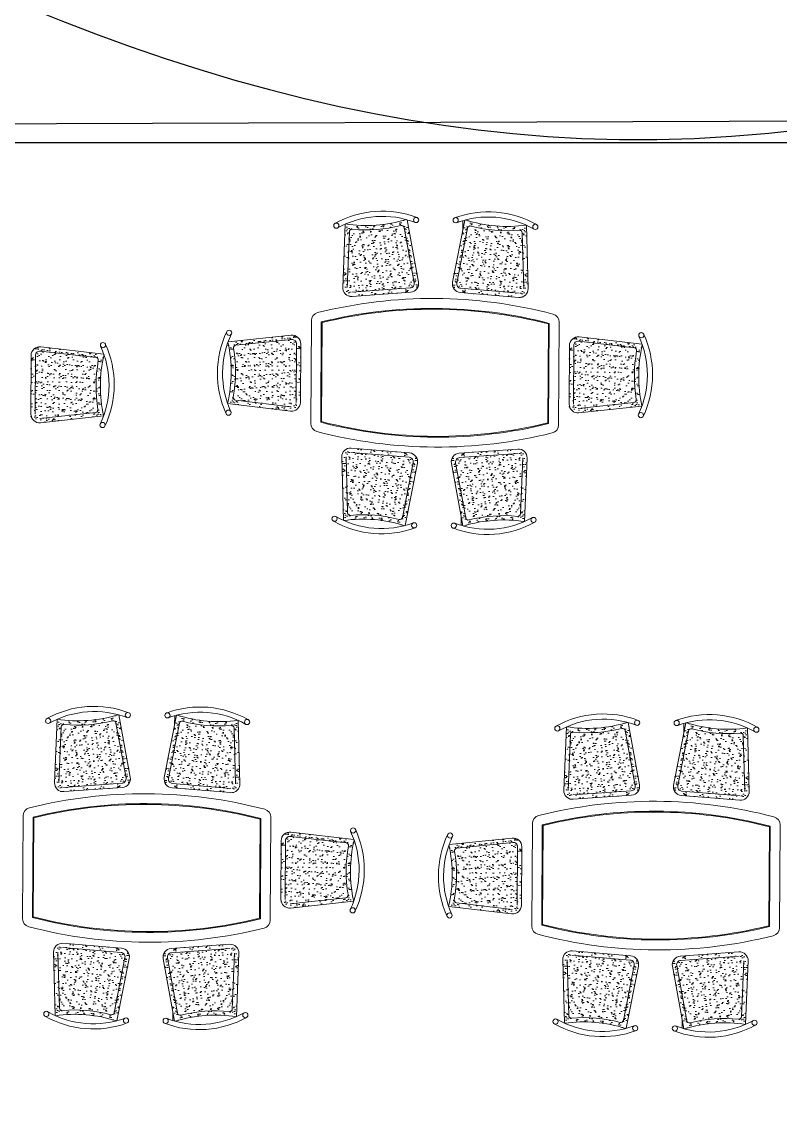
# Model space of a CAD drawing. Header units: millimetres. Extents: x 586 to 1010, y 369 to 668.
# Drawn here: x 809.97 to 816.75, y 455.25 to 464.93 of the extents above; entities that cross this region are included whole.
import ezdxf

# ---------------------------------------------------------------- set-up
doc = ezdxf.new("R2010")
doc.units = ezdxf.units.MM
doc.layers.add('finiture', color=7, linetype='Continuous', lineweight=20)

msp = doc.modelspace()

# ---------------------------------------------------------------- hatches: boundary and pattern name
at = {"layer": 'finiture'}
h = msp.add_hatch(dxfattribs=at)
h.set_pattern_fill('AR-SAND,_O', color=256, scale=0.001548, angle=89.65259)
h.set_pattern_definition([(311.558146, (401.71935, 1011.97478), (0.0754065833, 0.0078332724), [0, -0.0597736264, 0, -0.066852082, 0, -0.0639027256]), (281.558146, (401.71935, 1011.97478), (0.115627173, -0.061567602), [0, -0.0322462985, 0, -0.0538749133, 0, -0.020645496]), (241.558146, (401.715925, 1012.02303), (0.0088885044, -0.122140123), [0, -0.019662377, 0, -0.0707845576, 0, -0.0924131724]), (231.558146, (401.71592, 1012.02303), (0.042793749, -0.115476301), [0, -0.0098311886, 0, -0.04640321, 0, -0.053088418])])
edge = h.paths.add_edge_path()
edge.add_arc((813.4409, 462.592), 0.0774, 274.05709, 370.39729)
edge.add_line((813.517, 462.606), (813.4148, 463.1631))
edge.add_ellipse((813.194, 462.3708), major_axis=(0.5851, 0.5781), ratio=1, start_angle=29.77928, end_angle=30.17143)
edge.add_arc((813.0507, 464.3291), 1.2185, 261.2539, 287.11611, ccw=False)
edge.add_ellipse((813.194, 462.3708), major_axis=(0.5851, 0.5781), ratio=1, start_angle=68.8934, end_angle=69.02973)
edge.add_line((812.8637, 463.124), (812.8411, 462.558))
edge.add_arc((812.9184, 462.5549), 0.0774, 177.7169, 274.05709)
edge.add_line((812.9239, 462.4777), (813.4463, 462.5148))
h = msp.add_hatch(dxfattribs=at)
h.set_pattern_fill('AR-SAND,_O', color=256, scale=0.001548, angle=94.05815)
h.set_pattern_definition([(227.747029, (1232.249896, 1006.938805), (-0.075306047, 0.008747128), [0, -0.0597736264, 0, -0.066852082, 0, -0.0639027256]), (257.747029, (1232.2499, 1006.9388), (-0.116365282, -0.060160901), [0, -0.0322462985, 0, -0.0538749133, 0, -0.020645496]), (297.747029, (1232.253904, 1006.98701), (-0.0103690053, -0.122023354), [0, -0.019662377, 0, -0.0707845576, 0, -0.0924131724]), (307.747029, (1232.2539, 1006.98701), (-0.044190947, -0.114948864), [0, -0.0098311886, 0, -0.04640321, 0, -0.053088418])])
h.paths.add_polyline_path([(813.8901, 462.5121, -0.447008), (813.8205, 462.6041), (813.9295, 463.16, -0.001711), (813.9349, 463.1614, 0.113327), (814.4783, 463.115, -0.000595), (814.4801, 463.1142), (814.4958, 462.548, -0.447008), (814.412, 462.4687)])
h = msp.add_hatch(dxfattribs=at)
h.set_pattern_fill('AR-SAND,_O', color=256, scale=0.001548, angle=359.54659)
h.set_pattern_definition([(37.046588, (232.322157, 94.82335), (-0.0018775036, 0.075789102), [0, -0.0597736264, 0, -0.066852082, 0, -0.0639027256]), (7.046588, (232.32216, 94.82335), (0.070472091, 0.11042598), [0, -0.0322462985, 0, -0.0538749133, 0, -0.020645496]), (327.046588, (232.27379, 94.823736), (0.122460842, -0.000746604), [0, -0.019662377, 0, -0.0707845576, 0, -0.0924131724]), (317.046588, (232.27379, 94.82374), (0.118484662, 0.033577763), [0, -0.0098311886, 0, -0.04640321, 0, -0.053088418])])
h.paths.add_polyline_path([(812.4662, 462.054, 0.447008), (812.3808, 462.1316), (811.8174, 462.0735, 0.001711), (811.8155, 462.0682, -0.113327), (811.8124, 461.5229, 0.000595), (811.813, 461.521), (812.3755, 461.454, 0.447008), (812.462, 461.5303)])
h = msp.add_hatch(dxfattribs=at)
h.set_pattern_fill('AR-SAND,_O', color=256, scale=0.001548, angle=359.54659)
h.set_pattern_definition([(142.258587, (1390.512626, 87.80059), (0.002796436, 0.075760761), [0, -0.0597736264, 0, -0.066852082, 0, -0.0639027256]), (172.258587, (1390.51263, 87.80059), (-0.069127809, 0.111272453), [0, -0.0322462985, 0, -0.0538749133, 0, -0.020645496]), (212.258587, (1390.560995, 87.800387), (-0.122460891, 0.000738495), [0, -0.019662377, 0, -0.0707845576, 0, -0.0924131724]), (222.258587, (1390.561, 87.80039), (-0.118068762, 0.03501212), [0, -0.0098311886, 0, -0.04640321, 0, -0.053088418])])
h.paths.add_polyline_path([(814.8646, 462.0394, -0.447008), (814.9508, 462.116), (815.5135, 462.0511, -0.001711), (815.5154, 462.0458, 0.113327), (815.5119, 461.5004, -0.000595), (815.5112, 461.4986), (814.948, 461.4384, -0.447008), (814.8624, 461.5157)])
h = msp.add_hatch(dxfattribs=at)
h.set_pattern_fill('AR-SAND,_O', color=256, scale=0.001548, angle=359.54659)
h.set_pattern_definition([(142.258587, (1385.70634, 87.712206), (0.002796436, 0.075760761), [0, -0.0597736264, 0, -0.066852082, 0, -0.0639027256]), (172.258587, (1385.70634, 87.71221), (-0.069127809, 0.111272453), [0, -0.0322462985, 0, -0.0538749133, 0, -0.020645496]), (212.258587, (1385.75471, 87.712), (-0.122460891, 0.000738495), [0, -0.019662377, 0, -0.0707845576, 0, -0.0924131724]), (222.258587, (1385.75471, 87.712), (-0.118068762, 0.03501212), [0, -0.0098311886, 0, -0.04640321, 0, -0.053088418])])
h.paths.add_polyline_path([(810.0583, 461.951, -0.447008), (810.1445, 462.0276), (810.7072, 461.9627, -0.001711), (810.7091, 461.9574, 0.113327), (810.7056, 461.4121, -0.000595), (810.7049, 461.4102), (810.1417, 461.35, -0.447008), (810.0561, 461.4273)])
h = msp.add_hatch(dxfattribs=at)
h.set_pattern_fill('AR-SAND,_O', color=256, scale=0.001548, angle=89.65259)
h.set_pattern_definition([(47.747029, (395.077794, -83.34684), (0.075306047, -0.008747128), [0, -0.0597736264, 0, -0.066852082, 0, -0.0639027256]), (77.747029, (395.07779, -83.34684), (0.116365282, 0.060160901), [0, -0.0322462985, 0, -0.0538749133, 0, -0.020645496]), (117.747029, (395.073786, -83.395045), (0.0103690053, 0.122023354), [0, -0.019662377, 0, -0.0707845576, 0, -0.0924131724]), (127.747029, (395.07379, -83.39505), (0.044190947, 0.114948864), [0, -0.0098311886, 0, -0.04640321, 0, -0.053088418])])
edge = h.paths.add_edge_path()
edge.add_arc((813.4312, 461.0027), 0.0774, -11.09211, 85.24808, ccw=False)
edge.add_line((813.5072, 460.9878), (813.3982, 460.432))
edge.add_ellipse((813.1871, 461.2269), major_axis=(0.5781, -0.5851), ratio=1, start_angle=329.82857, end_angle=330.22072, ccw=False)
edge.add_arc((813.0201, 459.2705), 1.2185, 72.18907, 98.05127)
edge.add_ellipse((813.1871, 461.2269), major_axis=(0.5781, -0.5851), ratio=1, start_angle=290.97027, end_angle=291.1066, ccw=False)
edge.add_line((812.8476, 460.4778), (812.8319, 461.044))
edge.add_arc((812.9093, 461.0461), 0.0774, 85.24808, 181.58827, ccw=False)
edge.add_line((812.9157, 461.1233), (813.4376, 461.0799))
h = msp.add_hatch(dxfattribs=at)
h.set_pattern_fill('AR-SAND,_O', color=256, scale=0.001548, angle=94.05815)
h.set_pattern_definition([(131.558146, (1225.60834, -88.38282), (-0.0754065833, -0.0078332724), [0, -0.0597736264, 0, -0.066852082, 0, -0.0639027256]), (101.558146, (1225.60834, -88.38282), (-0.115627173, 0.061567602), [0, -0.0322462985, 0, -0.0538749133, 0, -0.020645496]), (61.558146, (1225.611765, -88.431066), (-0.0088885044, 0.122140123), [0, -0.019662377, 0, -0.0707845576, 0, -0.0924131724]), (51.558146, (1225.61177, -88.43107), (-0.042793749, 0.115476301), [0, -0.0098311886, 0, -0.04640321, 0, -0.053088418])])
h.paths.add_polyline_path([(813.8814, 461.0772, 0.447008), (813.8107, 460.986), (813.9129, 460.4289, 0.001711), (813.9183, 460.4274, -0.113327), (814.4622, 460.4672, 0.000595), (814.464, 460.468), (814.4866, 461.0339, 0.447008), (814.4038, 461.1142)])
h = msp.add_hatch(dxfattribs=at)
h.set_pattern_fill('AR-SAND,_O', color=256, scale=0.001548, angle=89.65259)
h.set_pattern_definition([(311.558146, (399.14613, 1007.552076), (0.0754065833, 0.0078332724), [0, -0.0597736264, 0, -0.066852082, 0, -0.0639027256]), (281.558146, (399.14613, 1007.55208), (0.115627173, -0.061567602), [0, -0.0322462985, 0, -0.0538749133, 0, -0.020645496]), (241.558146, (399.14271, 1007.600324), (0.0088885044, -0.122140123), [0, -0.019662377, 0, -0.0707845576, 0, -0.0924131724]), (231.558146, (399.14271, 1007.60032), (0.042793749, -0.115476301), [0, -0.0098311886, 0, -0.04640321, 0, -0.053088418])])
edge = h.paths.add_edge_path()
edge.add_arc((810.8676, 458.1693), 0.0774, 274.05709, 370.39729)
edge.add_line((810.9438, 458.1833), (810.8416, 458.7404))
edge.add_ellipse((810.6208, 457.9481), major_axis=(0.5851, 0.5781), ratio=1, start_angle=29.77928, end_angle=30.17143)
edge.add_arc((810.4775, 459.9064), 1.2185, 261.2539, 287.11611, ccw=False)
edge.add_ellipse((810.6208, 457.9481), major_axis=(0.5851, 0.5781), ratio=1, start_angle=68.8934, end_angle=69.02973)
edge.add_line((810.2904, 458.7013), (810.2679, 458.1353))
edge.add_arc((810.3452, 458.1322), 0.0774, 177.7169, 274.05709)
edge.add_line((810.3507, 458.055), (810.8731, 458.0921))
h = msp.add_hatch(dxfattribs=at)
h.set_pattern_fill('AR-SAND,_O', color=256, scale=0.001548, angle=94.05815)
h.set_pattern_definition([(227.747029, (1229.67668, 1002.5161), (-0.075306047, 0.008747128), [0, -0.0597736264, 0, -0.066852082, 0, -0.0639027256]), (257.747029, (1229.67668, 1002.5161), (-0.116365282, -0.060160901), [0, -0.0322462985, 0, -0.0538749133, 0, -0.020645496]), (297.747029, (1229.680686, 1002.564303), (-0.0103690053, -0.122023354), [0, -0.019662377, 0, -0.0707845576, 0, -0.0924131724]), (307.747029, (1229.68069, 1002.5643), (-0.044190947, -0.114948864), [0, -0.0098311886, 0, -0.04640321, 0, -0.053088418])])
h.paths.add_polyline_path([(811.3168, 458.0894, -0.447008), (811.2473, 458.1814), (811.3563, 458.7373, -0.001711), (811.3617, 458.7387, 0.113327), (811.9051, 458.6923, -0.000595), (811.9069, 458.6915), (811.9226, 458.1253, -0.447008), (811.8388, 458.046)])
h = msp.add_hatch(dxfattribs=at)
h.set_pattern_fill('AR-SAND,_O', color=256, scale=0.001548, angle=89.65259)
h.set_pattern_definition([(311.558146, (403.6927, 1007.48414), (0.0754065833, 0.0078332724), [0, -0.0597736264, 0, -0.066852082, 0, -0.0639027256]), (281.558146, (403.6927, 1007.48414), (0.115627173, -0.061567602), [0, -0.0322462985, 0, -0.0538749133, 0, -0.020645496]), (241.558146, (403.689276, 1007.53239), (0.0088885044, -0.122140123), [0, -0.019662377, 0, -0.0707845576, 0, -0.0924131724]), (231.558146, (403.68928, 1007.53239), (0.042793749, -0.115476301), [0, -0.0098311886, 0, -0.04640321, 0, -0.053088418])])
edge = h.paths.add_edge_path()
edge.add_arc((815.4142, 458.1014), 0.0774, 274.05709, 370.39729)
edge.add_line((815.4903, 458.1153), (815.3881, 458.6725))
edge.add_ellipse((815.1674, 457.8801), major_axis=(0.5851, 0.5781), ratio=1, start_angle=29.77928, end_angle=30.17143)
edge.add_arc((815.0241, 459.8385), 1.2185, 261.2539, 287.11611, ccw=False)
edge.add_ellipse((815.1674, 457.8801), major_axis=(0.5851, 0.5781), ratio=1, start_angle=68.8934, end_angle=69.02973)
edge.add_line((814.837, 458.6334), (814.8145, 458.0674))
edge.add_arc((814.8918, 458.0643), 0.0774, 177.7169, 274.05709)
edge.add_line((814.8973, 457.9871), (815.4197, 458.0241))
h = msp.add_hatch(dxfattribs=at)
h.set_pattern_fill('AR-SAND,_O', color=256, scale=0.001548, angle=94.05815)
h.set_pattern_definition([(227.747029, (1234.223247, 1002.44817), (-0.075306047, 0.008747128), [0, -0.0597736264, 0, -0.066852082, 0, -0.0639027256]), (257.747029, (1234.22325, 1002.44817), (-0.116365282, -0.060160901), [0, -0.0322462985, 0, -0.0538749133, 0, -0.020645496]), (297.747029, (1234.227255, 1002.49637), (-0.0103690053, -0.122023354), [0, -0.019662377, 0, -0.0707845576, 0, -0.0924131724]), (307.747029, (1234.22725, 1002.49637), (-0.044190947, -0.114948864), [0, -0.0098311886, 0, -0.04640321, 0, -0.053088418])])
h.paths.add_polyline_path([(815.8634, 458.0215, -0.447008), (815.7939, 458.1135), (815.9028, 458.6693, -0.001711), (815.9083, 458.6708, 0.113327), (816.4516, 458.6244, -0.000595), (816.4534, 458.6236), (816.4691, 458.0574, -0.447008), (816.3853, 457.9781)])
h = msp.add_hatch(dxfattribs=at)
h.set_pattern_fill('AR-SAND,_O', color=256, scale=0.001548, angle=359.54659)
h.set_pattern_definition([(142.258587, (1387.93941, 83.377886), (0.002796436, 0.075760761), [0, -0.0597736264, 0, -0.066852082, 0, -0.0639027256]), (172.258587, (1387.93941, 83.37789), (-0.069127809, 0.111272453), [0, -0.0322462985, 0, -0.0538749133, 0, -0.020645496]), (212.258587, (1387.98778, 83.37768), (-0.122460891, 0.000738495), [0, -0.019662377, 0, -0.0707845576, 0, -0.0924131724]), (222.258587, (1387.98778, 83.37768), (-0.118068762, 0.03501212), [0, -0.0098311886, 0, -0.04640321, 0, -0.053088418])])
h.paths.add_polyline_path([(812.2913, 457.6167, -0.447008), (812.3776, 457.6933), (812.9403, 457.6284, -0.001711), (812.9422, 457.6231, 0.113327), (812.9387, 457.0777, -0.000595), (812.938, 457.0759), (812.3748, 457.0157, -0.447008), (812.2891, 457.093)])
h = msp.add_hatch(dxfattribs=at)
h.set_pattern_fill('AR-SAND,_O', color=256, scale=0.001548, angle=359.54659)
h.set_pattern_definition([(37.046588, (234.29551, 90.332715), (-0.0018775036, 0.075789102), [0, -0.0597736264, 0, -0.066852082, 0, -0.0639027256]), (7.046588, (234.29551, 90.33272), (0.070472091, 0.11042598), [0, -0.0322462985, 0, -0.0538749133, 0, -0.020645496]), (327.046588, (234.24714, 90.3331), (0.122460842, -0.000746604), [0, -0.019662377, 0, -0.0707845576, 0, -0.0924131724]), (317.046588, (234.24714, 90.3331), (0.118484662, 0.033577763), [0, -0.0098311886, 0, -0.04640321, 0, -0.053088418])])
h.paths.add_polyline_path([(814.4395, 457.5633, 0.447008), (814.3542, 457.6409), (813.7907, 457.5829, 0.001711), (813.7888, 457.5776, -0.113327), (813.7857, 457.0322, 0.000595), (813.7864, 457.0304), (814.3488, 456.9634, 0.447008), (814.4354, 457.0396)])
h = msp.add_hatch(dxfattribs=at)
h.set_pattern_fill('AR-SAND,_O', color=256, scale=0.001548, angle=89.65259)
h.set_pattern_definition([(47.747029, (392.504577, -87.769546), (0.075306047, -0.008747128), [0, -0.0597736264, 0, -0.066852082, 0, -0.0639027256]), (77.747029, (392.50458, -87.76955), (0.116365282, 0.060160901), [0, -0.0322462985, 0, -0.0538749133, 0, -0.020645496]), (117.747029, (392.50057, -87.81775), (0.0103690053, 0.122023354), [0, -0.019662377, 0, -0.0707845576, 0, -0.0924131724]), (127.747029, (392.50057, -87.81775), (0.044190947, 0.114948864), [0, -0.0098311886, 0, -0.04640321, 0, -0.053088418])])
edge = h.paths.add_edge_path()
edge.add_arc((810.858, 456.58), 0.0774, -11.09211, 85.24808, ccw=False)
edge.add_line((810.934, 456.5651), (810.825, 456.0093))
edge.add_ellipse((810.6139, 456.8042), major_axis=(0.5781, -0.5851), ratio=1, start_angle=329.82857, end_angle=330.22072, ccw=False)
edge.add_arc((810.4468, 454.8478), 1.2185, 72.18907, 98.05127)
edge.add_ellipse((810.6139, 456.8042), major_axis=(0.5781, -0.5851), ratio=1, start_angle=290.97027, end_angle=291.1066, ccw=False)
edge.add_line((810.2744, 456.0551), (810.2587, 456.6213))
edge.add_arc((810.3361, 456.6234), 0.0774, 85.24808, 181.58827, ccw=False)
edge.add_line((810.3425, 456.7006), (810.8644, 456.6572))
h = msp.add_hatch(dxfattribs=at)
h.set_pattern_fill('AR-SAND,_O', color=256, scale=0.001548, angle=94.05815)
h.set_pattern_definition([(131.558146, (1223.035125, -92.80552), (-0.0754065833, -0.0078332724), [0, -0.0597736264, 0, -0.066852082, 0, -0.0639027256]), (101.558146, (1223.03512, -92.80552), (-0.115627173, 0.061567602), [0, -0.0322462985, 0, -0.0538749133, 0, -0.020645496]), (61.558146, (1223.03855, -92.85377), (-0.0088885044, 0.122140123), [0, -0.019662377, 0, -0.0707845576, 0, -0.0924131724]), (51.558146, (1223.03855, -92.85377), (-0.042793749, 0.115476301), [0, -0.0098311886, 0, -0.04640321, 0, -0.053088418])])
h.paths.add_polyline_path([(811.3081, 456.6545, 0.447008), (811.2375, 456.5633), (811.3397, 456.0062, 0.001711), (811.3451, 456.0047, -0.113327), (811.889, 456.0445, 0.000595), (811.8908, 456.0453), (811.9134, 456.6112, 0.447008), (811.8305, 456.6915)])
h = msp.add_hatch(dxfattribs=at)
h.set_pattern_fill('AR-SAND,_O', color=256, scale=0.001548, angle=89.65259)
h.set_pattern_definition([(47.747029, (397.051145, -87.83748), (0.075306047, -0.008747128), [0, -0.0597736264, 0, -0.066852082, 0, -0.0639027256]), (77.747029, (397.05115, -87.83748), (0.116365282, 0.060160901), [0, -0.0322462985, 0, -0.0538749133, 0, -0.020645496]), (117.747029, (397.04714, -87.88568), (0.0103690053, 0.122023354), [0, -0.019662377, 0, -0.0707845576, 0, -0.0924131724]), (127.747029, (397.04714, -87.88568), (0.044190947, 0.114948864), [0, -0.0098311886, 0, -0.04640321, 0, -0.053088418])])
edge = h.paths.add_edge_path()
edge.add_arc((815.4046, 456.5121), 0.0774, -11.09211, 85.24808, ccw=False)
edge.add_line((815.4805, 456.4972), (815.3716, 455.9414))
edge.add_ellipse((815.1604, 456.7363), major_axis=(0.5781, -0.5851), ratio=1, start_angle=329.82857, end_angle=330.22072, ccw=False)
edge.add_arc((814.9934, 454.7798), 1.2185, 72.18907, 98.05127)
edge.add_ellipse((815.1604, 456.7363), major_axis=(0.5781, -0.5851), ratio=1, start_angle=290.97027, end_angle=291.1066, ccw=False)
edge.add_line((814.821, 455.9871), (814.8053, 456.5533))
edge.add_arc((814.8827, 456.5555), 0.0774, 85.24808, 181.58827, ccw=False)
edge.add_line((814.8891, 456.6326), (815.411, 456.5892))
h = msp.add_hatch(dxfattribs=at)
h.set_pattern_fill('AR-SAND,_O', color=256, scale=0.001548, angle=94.05815)
h.set_pattern_definition([(131.558146, (1227.581693, -92.873455), (-0.0754065833, -0.0078332724), [0, -0.0597736264, 0, -0.066852082, 0, -0.0639027256]), (101.558146, (1227.58169, -92.87346), (-0.115627173, 0.061567602), [0, -0.0322462985, 0, -0.0538749133, 0, -0.020645496]), (61.558146, (1227.585116, -92.921703), (-0.0088885044, 0.122140123), [0, -0.019662377, 0, -0.0707845576, 0, -0.0924131724]), (51.558146, (1227.58512, -92.9217), (-0.042793749, 0.115476301), [0, -0.0098311886, 0, -0.04640321, 0, -0.053088418])])
h.paths.add_polyline_path([(815.8547, 456.5865, 0.447008), (815.784, 456.4954), (815.8863, 455.9382, 0.001711), (815.8917, 455.9367, -0.113327), (816.4356, 455.9765, 0.000595), (816.4374, 455.9773), (816.4599, 456.5433, 0.447008), (816.3771, 456.6236)])

# ---------------------------------------------------------------- linework, layer by layer
at = {"lineweight": 25}
for points in [[(797.41, 463.9764), (828.3022, 464.0836), (828.3022, 444.0836), (816.0861, 444.0836)], [(805.6822, 463.8536), (828.0722, 463.8536), (828.0722, 444.3136), (816.0861, 444.3136)]]:
    msp.add_lwpolyline(points, dxfattribs=at)
at = {"color": 254, "lineweight": 25}
for points in [[(671.7124, 620.7085), (706.7355, 621.773), (754.2598, 613.8303), (814.6609, 600.1481), (855.7567, 598.0104), (895.0671, 567.0647), (920.0096, 542.0176), (952.0084, 521.2476), (977.2234, 504.6526), (979.6352, 479.2339), (986.3437, 463.8549), (988.7975, 462.3853)], [(654.944, 595.4717), (670.2671, 587.3174), (714.302, 595.1648), (787.0891, 595.1648), (819.3936, 580.9441), (821.0297, 562.8505), (813.4907, 552.7881), (808.7339, 539.6711), (796.4072, 534.7059), (791.0222, 527.249), (791.0222, 507.547), (797.3007, 476.5274), (814.9752, 463.8897), (836.1481, 474.6816), (874.0221, 478.5878), (885.7286, 462.7333), (863.0042, 436.0794), (845.7887, 420.6845), (845.1044, 408.6747)]]:
    msp.add_spline(points, degree=3, dxfattribs=at)
at = {"layer": 'finiture'}
for p, q in [((812.8411, 462.558), (812.8637, 463.124)), ((813.517, 462.606), (813.4148, 463.1631)), ((813.8205, 462.6041), (813.9295, 463.16)), ((813.9135, 463.1556), (813.913, 463.076)), ((814.4958, 462.548), (814.4801, 463.1142)), ((812.8798, 462.5565), (812.8997, 463.056)), ((813.4789, 462.599), (813.3884, 463.0922)), ((813.8585, 462.5967), (813.955, 463.0888)), ((814.4571, 462.5469), (814.4432, 463.0467)), ((813.4436, 462.5534), (812.9212, 462.5163)), ((813.8933, 462.5507), (814.4152, 462.5073)), ((813.4463, 462.5148), (812.9239, 462.4777)), ((813.8901, 462.5121), (814.412, 462.4687)), ((812.5608, 462.262), (812.5552, 461.3434)), ((812.6492, 462.25), (812.6437, 461.3543)), ((812.6565, 462.2442), (812.6512, 461.36)), ((814.7669, 461.33), (814.7725, 462.2486)), ((814.6712, 461.3478), (814.6765, 462.232)), ((814.6785, 461.342), (814.6839, 462.2377)), ((812.3808, 462.1316), (811.8174, 462.0735)), ((812.3848, 462.0931), (811.886, 462.0417)), ((812.4275, 462.0543), (812.4233, 461.5306)), ((812.4662, 462.054), (812.462, 461.5303)), ((814.9464, 462.0775), (815.4445, 462.0201)), ((814.9508, 462.116), (815.5135, 462.0511)), ((810.0583, 461.951), (810.0561, 461.4273)), ((810.097, 461.9509), (810.0948, 461.4272)), ((810.1401, 461.9892), (810.6383, 461.9317)), ((810.1445, 462.0276), (810.7072, 461.9627)), ((814.8646, 462.0394), (814.8624, 461.5157)), ((814.9033, 462.0393), (814.9011, 461.5155)), ((812.3755, 461.454), (811.813, 461.521)), ((812.38, 461.4924), (811.8836, 461.5516)), ((814.9439, 461.4769), (815.441, 461.53)), ((814.948, 461.4384), (815.5112, 461.4986)), ((810.1376, 461.3885), (810.6347, 461.4416)), ((810.1417, 461.35), (810.7049, 461.4102)), ((813.4344, 461.0413), (812.9125, 461.0847)), ((813.4376, 461.0799), (812.9157, 461.1233)), ((813.8814, 461.0772), (814.4038, 461.1142)), ((812.8319, 461.044), (812.8476, 460.4778)), ((812.8706, 461.045), (812.8845, 460.5453)), ((813.4692, 460.9953), (813.3727, 460.5032)), ((813.5072, 460.9878), (813.3982, 460.432)), ((813.8107, 460.986), (813.9129, 460.4289)), ((813.8488, 460.993), (813.9393, 460.4998)), ((813.8841, 461.0386), (814.4065, 461.0756)), ((814.4479, 461.0355), (814.428, 460.536)), ((814.4866, 461.0339), (814.464, 460.468)), ((813.897, 460.4335), (813.8975, 460.513)), ((810.2679, 458.1353), (810.2904, 458.7013)), ((810.9057, 458.1763), (810.8152, 458.6695)), ((810.9438, 458.1833), (810.8416, 458.7404)), ((811.2473, 458.1814), (811.3563, 458.7373)), ((811.2853, 458.174), (811.3817, 458.6661)), ((811.3403, 458.7328), (811.3398, 458.6533)), ((811.9226, 458.1253), (811.9069, 458.6915)), ((815.4903, 458.1153), (815.3881, 458.6725)), ((815.7939, 458.1135), (815.9028, 458.6693)), ((815.8868, 458.6649), (815.8864, 458.5854)), ((810.3066, 458.1338), (810.3265, 458.6333)), ((811.8839, 458.1242), (811.87, 458.6239)), ((814.8145, 458.0674), (814.837, 458.6334)), ((814.8531, 458.0658), (814.873, 458.5654)), ((815.4523, 458.1083), (815.3618, 458.6016)), ((815.8318, 458.106), (815.9283, 458.5981)), ((816.4691, 458.0574), (816.4534, 458.6236)), ((816.4304, 458.0563), (816.4166, 458.556)), ((810.8704, 458.1307), (810.348, 458.0936)), ((810.8731, 458.0921), (810.3507, 458.055)), ((811.3168, 458.0894), (811.8388, 458.046)), ((811.32, 458.128), (811.842, 458.0846)), ((815.4169, 458.0628), (814.8945, 458.0257)), ((815.4197, 458.0241), (814.8973, 457.9871)), ((815.8634, 458.0215), (816.3853, 457.9781)), ((815.8666, 458.06), (816.3885, 458.0166)), ((809.9876, 457.8393), (809.982, 456.9207)), ((810.076, 457.8273), (810.0705, 456.9316)), ((810.0833, 457.8215), (810.0779, 456.9373)), ((812.098, 456.9251), (812.1033, 457.8093)), ((812.1053, 456.9193), (812.1107, 457.8149)), ((812.1937, 456.9073), (812.1993, 457.8259)), ((812.3776, 457.6933), (812.9403, 457.6284)), ((814.5341, 457.7713), (814.5286, 456.8528)), ((814.6225, 457.7594), (814.6171, 456.8637)), ((814.6299, 457.7536), (814.6245, 456.8694)), ((816.6445, 456.8571), (816.6499, 457.7413)), ((816.6519, 456.8513), (816.6573, 457.747)), ((816.7403, 456.8393), (816.7458, 457.7579)), ((812.2913, 457.6167), (812.2891, 457.093)), ((812.33, 457.6166), (812.3278, 457.0928)), ((812.3732, 457.6548), (812.8713, 457.5974)), ((814.3542, 457.6409), (813.7907, 457.5829)), ((814.3581, 457.6024), (813.8593, 457.551)), ((814.4008, 457.5636), (814.3967, 457.0399)), ((814.4395, 457.5633), (814.4354, 457.0396)), ((812.3707, 457.0542), (812.8678, 457.1073)), ((812.3748, 457.0157), (812.938, 457.0759)), ((814.3488, 456.9634), (813.7864, 457.0304)), ((814.3534, 457.0018), (813.857, 457.0609)), ((810.8612, 456.6186), (810.3393, 456.662)), ((810.8644, 456.6572), (810.3425, 456.7006)), ((811.3081, 456.6545), (811.8305, 456.6915)), ((811.3109, 456.6159), (811.8333, 456.6529)), ((815.411, 456.5892), (814.8891, 456.6326)), ((810.2587, 456.6213), (810.2744, 456.0551)), ((810.2974, 456.6223), (810.3112, 456.1226)), ((810.896, 456.5726), (810.7995, 456.0805)), ((810.934, 456.5651), (810.825, 456.0093)), ((811.2375, 456.5633), (811.3397, 456.0062)), ((811.2755, 456.5703), (811.366, 456.0771)), ((811.8747, 456.6128), (811.8548, 456.1132)), ((811.9134, 456.6112), (811.8908, 456.0453)), ((814.8053, 456.5533), (814.821, 455.9871)), ((814.844, 456.5544), (814.8578, 456.0547)), ((815.4078, 456.5507), (814.8859, 456.594)), ((815.8547, 456.5865), (816.3771, 456.6236)), ((815.8574, 456.5479), (816.3799, 456.585)), ((816.4213, 456.5448), (816.4014, 456.0453)), ((816.4599, 456.5433), (816.4374, 455.9773)), ((815.4426, 456.5046), (815.3461, 456.0126)), ((815.4805, 456.4972), (815.3716, 455.9414)), ((815.784, 456.4954), (815.8863, 455.9382)), ((815.8221, 456.5023), (815.9126, 456.0091)), ((811.3238, 456.0108), (811.3243, 456.0903)), ((815.8703, 455.9428), (815.8708, 456.0224))]:
    msp.add_line(p, q, dxfattribs=at)
for centre in [(812.7834, 463.1101), (813.4953, 463.161), (813.8489, 463.1589), (814.5601, 463.0993), (811.8258, 462.1536), (815.5061, 462.1313), (810.6998, 462.0429), (811.8205, 461.4399), (815.5027, 461.4176), (810.6964, 461.3292), (812.7675, 460.4926), (814.5443, 460.4818), (813.4788, 460.4331), (813.8324, 460.4309), (810.9221, 458.7383), (811.2757, 458.7362), (810.2102, 458.6874), (811.9869, 458.6766), (815.4686, 458.6704), (815.8223, 458.6682), (814.7568, 458.6195), (816.5335, 458.6087), (812.9329, 457.7086), (813.7991, 457.663), (812.9295, 456.9949), (813.7939, 456.9493), (810.1943, 456.0699), (811.9711, 456.0591), (810.9055, 456.0104), (811.2592, 456.0082), (814.7409, 456.002), (815.4521, 455.9425), (815.8057, 455.9403), (816.5176, 455.9912)]:
    msp.add_circle(centre, 0.0232, dxfattribs=at)
for centre, radius, start, end in [((813.194, 462.3708), 0.8689, 68.99948, 119.11471), ((814.1406, 462.365), 0.8689, 60.19047, 110.3057), ((813.194, 462.3708), 0.8225, 68.99948, 119.11471), ((813.0507, 464.3291), 1.2185, 261.17059, 287.11611), ((813.0507, 464.3291), 1.2572, 264.26985, 284.23503), ((813.3656, 463.088), 0.0232, 10.39729, 104.23503), ((814.1406, 462.365), 0.8225, 60.19047, 110.3057), ((814.3076, 464.3215), 1.2185, 252.18907, 278.13459), ((812.9229, 463.0551), 0.0232, 84.26985, 177.7169), ((813.9777, 463.0843), 0.0232, 75.07014, 168.90789), ((814.3076, 464.3215), 1.2572, 255.07014, 275.03532), ((814.42, 463.046), 0.0232, 1.58827, 95.03532), ((812.9185, 462.5549), 0.0774, 177.71901, 274.0592), ((813.4409, 462.592), 0.0387, 274.05709, 10.39729), ((813.4409, 462.592), 0.0774, 274.05709, 10.39729), ((813.8965, 462.5892), 0.0774, 168.90789, 265.24808), ((813.8965, 462.5892), 0.0387, 168.90789, 265.24808), ((814.4184, 462.5458), 0.0774, 265.24598, 1.58617), ((813.6423, 458.2388), 4.2207, 75.24082, 104.06436), ((813.6423, 458.2388), 4.1323, 75.39931, 103.90587), ((813.6423, 458.2388), 4.1249, 75.47894, 103.82624), ((812.6345, 462.2615), 0.0737, 104.06436, 179.65259), ((814.6988, 462.249), 0.0737, 359.65259, 75.24082), ((812.5899, 461.7911), 0.8689, 154.48792, 204.60315), ((812.5899, 461.7911), 0.8225, 154.48792, 204.60315), ((814.7377, 461.7781), 0.8689, 334.70202, 24.81725), ((809.9314, 461.6897), 0.8689, 334.70202, 24.81725), ((810.6264, 461.8023), 1.2185, 346.65903, 12.60455), ((812.3888, 462.0546), 0.0774, 359.54554, 95.88573), ((812.3888, 462.0546), 0.0387, 359.54554, 95.88573), ((814.942, 462.0391), 0.0774, 83.41945, 179.75964), ((814.942, 462.0391), 0.0387, 83.41945, 179.75964), ((814.7377, 461.7781), 0.8225, 334.70202, 24.81725), ((816.7012, 461.7655), 1.2185, 166.70063, 192.64615), ((810.1357, 461.9507), 0.0774, 83.41945, 179.75964), ((810.1357, 461.9507), 0.0387, 83.41945, 179.75964), ((809.9314, 461.6897), 0.8225, 334.70202, 24.81725), ((811.8949, 461.6771), 1.2185, 166.70063, 192.64615), ((810.6264, 461.8023), 1.2572, 349.7583, 9.72348), ((811.8884, 462.0186), 0.0232, 95.88573, 189.72348), ((816.7012, 461.7655), 1.2572, 169.5817, 189.54688), ((815.4419, 461.997), 0.0232, 349.5817, 83.41945), ((811.8949, 461.6771), 1.2572, 169.5817, 189.54688), ((810.6356, 461.9086), 0.0232, 349.5817, 83.41945), ((811.8864, 461.5746), 0.0232, 169.7583, 263.20534), ((810.6322, 461.4647), 0.0232, 276.09983, 9.54688), ((812.3846, 461.5309), 0.0774, 263.20745, 359.54764), ((814.9398, 461.5154), 0.0774, 179.75754, 276.09773), ((815.4385, 461.5531), 0.0232, 276.09983, 9.54688), ((810.1335, 461.427), 0.0774, 179.75754, 276.09773), ((812.6289, 461.3429), 0.0737, 179.65259, 255.24082), ((813.6854, 465.3531), 4.2207, 255.24082, 284.06436), ((813.6854, 465.3531), 4.1323, 255.39931, 283.90587), ((813.6854, 465.3531), 4.1249, 255.47894, 283.82624), ((814.6932, 461.3304), 0.0737, 284.06436, 359.65259), ((812.9093, 461.0461), 0.0774, 85.24598, 181.58617), ((813.4312, 461.0027), 0.0774, 348.90789, 85.24808), ((813.8868, 461), 0.0774, 94.05709, 190.39729), ((814.4092, 461.037), 0.0774, 357.71901, 94.0592), ((813.4312, 461.0027), 0.0387, 348.90789, 85.24808), ((813.8868, 461), 0.0387, 94.05709, 190.39729), ((813.1871, 461.2269), 0.8225, 240.19047, 290.3057), ((812.9077, 460.546), 0.0232, 181.58827, 275.03532), ((813.0201, 459.2705), 1.2572, 75.07014, 95.03532), ((813.3499, 460.5077), 0.0232, 255.07014, 348.90789), ((814.1337, 461.2212), 0.8225, 248.99948, 299.11471), ((813.9621, 460.504), 0.0232, 190.39729, 284.23503), ((814.277, 459.2629), 1.2572, 84.26985, 104.23503), ((814.4048, 460.5369), 0.0232, 264.26985, 357.7169), ((813.1871, 461.2269), 0.8689, 240.19047, 290.3057), ((813.0201, 459.2705), 1.2185, 72.18907, 98.13459), ((814.1337, 461.2212), 0.8689, 248.99948, 299.11471), ((814.277, 459.2629), 1.2185, 81.17059, 107.11611), ((810.6208, 457.9481), 0.8689, 68.99948, 119.11471), ((810.6208, 457.9481), 0.8225, 68.99948, 119.11471), ((811.5674, 457.9423), 0.8689, 60.19047, 110.3057), ((811.5674, 457.9423), 0.8225, 60.19047, 110.3057), ((810.4775, 459.9064), 1.2185, 261.17059, 287.11611), ((810.4775, 459.9064), 1.2572, 264.26985, 284.23503), ((810.7924, 458.6653), 0.0232, 10.39729, 104.23503), ((811.7344, 459.8988), 1.2185, 252.18907, 278.13459), ((811.4045, 458.6616), 0.0232, 75.07014, 168.90789), ((811.7344, 459.8988), 1.2572, 255.07014, 275.03532), ((815.1674, 457.8801), 0.8689, 68.99948, 119.11471), ((815.1674, 457.8801), 0.8225, 68.99948, 119.11471), ((815.0241, 459.8385), 1.2185, 261.17059, 287.11611), ((816.1139, 457.8744), 0.8689, 60.19047, 110.3057), ((816.1139, 457.8744), 0.8225, 60.19047, 110.3057), ((816.281, 459.8308), 1.2185, 252.18907, 278.13459), ((810.3497, 458.6324), 0.0232, 84.26985, 177.7169), ((811.8468, 458.6233), 0.0232, 1.58827, 95.03532), ((814.8962, 458.5644), 0.0232, 84.26985, 177.7169), ((815.0241, 459.8385), 1.2572, 264.26985, 284.23503), ((815.3389, 458.5974), 0.0232, 10.39729, 104.23503), ((815.9511, 458.5937), 0.0232, 75.07014, 168.90789), ((816.281, 459.8308), 1.2572, 255.07014, 275.03532), ((816.3934, 458.5554), 0.0232, 1.58827, 95.03532), ((810.8676, 458.1693), 0.0387, 274.05709, 10.39729), ((810.8676, 458.1693), 0.0774, 274.05709, 10.39729), ((811.3233, 458.1665), 0.0774, 168.90789, 265.24808), ((811.3233, 458.1665), 0.0387, 168.90789, 265.24808), ((810.3453, 458.1322), 0.0774, 177.71901, 274.0592), ((811.8451, 458.1231), 0.0774, 265.24598, 1.58617), ((815.4142, 458.1014), 0.0387, 274.05709, 10.39729), ((815.4142, 458.1014), 0.0774, 274.05709, 10.39729), ((815.8698, 458.0986), 0.0774, 168.90789, 265.24808), ((815.8698, 458.0986), 0.0387, 168.90789, 265.24808), ((811.0691, 453.8161), 4.2207, 75.24082, 104.06436), ((814.8918, 458.0643), 0.0774, 177.71901, 274.0592), ((816.3917, 458.0552), 0.0774, 265.24598, 1.58617), ((810.0613, 457.8388), 0.0737, 104.06436, 179.65259), ((811.0691, 453.8161), 4.1323, 75.39931, 103.90587), ((811.0691, 453.8161), 4.1249, 75.47894, 103.82624), ((812.1255, 457.8263), 0.0737, 359.65259, 75.24082), ((815.6156, 453.7482), 4.2207, 75.24082, 104.06436), ((814.6079, 457.7709), 0.0737, 104.06436, 179.65259), ((815.6156, 453.7482), 4.1323, 75.39931, 103.90587), ((815.6156, 453.7482), 4.1249, 75.47894, 103.82624), ((816.6721, 457.7584), 0.0737, 359.65259, 75.24082), ((812.3687, 457.6164), 0.0774, 83.41945, 179.75964), ((812.1644, 457.3554), 0.8225, 334.70202, 24.81725), ((812.1644, 457.3554), 0.8689, 334.70202, 24.81725), ((812.3687, 457.6164), 0.0387, 83.41945, 179.75964), ((812.8687, 457.5743), 0.0232, 349.5817, 83.41945), ((814.128, 457.3428), 1.2185, 166.70063, 192.64615), ((814.5632, 457.3005), 0.8689, 154.48792, 204.60315), ((814.5632, 457.3005), 0.8225, 154.48792, 204.60315), ((814.3621, 457.5639), 0.0774, 359.54554, 95.88573), ((814.3621, 457.5639), 0.0387, 359.54554, 95.88573), ((814.128, 457.3428), 1.2572, 169.5817, 189.54688), ((812.5997, 457.3117), 1.2185, 346.65903, 12.60455), ((812.5997, 457.3117), 1.2572, 349.7583, 9.72348), ((813.8617, 457.5279), 0.0232, 95.88573, 189.72348), ((812.8653, 457.1304), 0.0232, 276.09983, 9.54688), ((812.3665, 457.0927), 0.0774, 179.75754, 276.09773), ((813.8597, 457.084), 0.0232, 169.7583, 263.20534), ((814.358, 457.0403), 0.0774, 263.20745, 359.54764), ((810.0557, 456.9202), 0.0737, 179.65259, 255.24082), ((811.1122, 460.9304), 4.1323, 255.39931, 283.90587), ((811.1122, 460.9304), 4.1249, 255.47894, 283.82624), ((811.1122, 460.9304), 4.2207, 255.24082, 284.06436), ((812.12, 456.9077), 0.0737, 284.06436, 359.65259), ((814.6023, 456.8523), 0.0737, 179.65259, 255.24082), ((815.6588, 460.8625), 4.1323, 255.39931, 283.90587), ((815.6588, 460.8625), 4.1249, 255.47894, 283.82624), ((816.6665, 456.8398), 0.0737, 284.06436, 359.65259), ((815.6588, 460.8625), 4.2207, 255.24082, 284.06436), ((810.3361, 456.6234), 0.0774, 85.24598, 181.58617), ((810.858, 456.58), 0.0774, 348.90789, 85.24808), ((811.3136, 456.5773), 0.0774, 94.05709, 190.39729), ((811.836, 456.6143), 0.0774, 357.71901, 94.0592), ((814.8827, 456.5555), 0.0774, 85.24598, 181.58617), ((810.858, 456.58), 0.0387, 348.90789, 85.24808), ((811.3136, 456.5773), 0.0387, 94.05709, 190.39729), ((815.4046, 456.5121), 0.0387, 348.90789, 85.24808), ((815.4046, 456.5121), 0.0774, 348.90789, 85.24808), ((815.8602, 456.5093), 0.0774, 94.05709, 190.39729), ((815.8602, 456.5093), 0.0387, 94.05709, 190.39729), ((816.3826, 456.5464), 0.0774, 357.71901, 94.0592), ((810.6139, 456.8042), 0.8689, 240.19047, 290.3057), ((810.6139, 456.8042), 0.8225, 240.19047, 290.3057), ((810.4468, 454.8478), 1.2185, 72.18907, 98.13459), ((810.3345, 456.1232), 0.0232, 181.58827, 275.03532), ((810.4468, 454.8478), 1.2572, 75.07014, 95.03532), ((810.7767, 456.085), 0.0232, 255.07014, 348.90789), ((811.5604, 456.7985), 0.8225, 248.99948, 299.11471), ((811.7037, 454.8402), 1.2185, 81.17059, 107.11611), ((811.3889, 456.0813), 0.0232, 190.39729, 284.23503), ((811.7037, 454.8402), 1.2572, 84.26985, 104.23503), ((811.8316, 456.1142), 0.0232, 264.26985, 357.7169), ((814.881, 456.0553), 0.0232, 181.58827, 275.03532), ((816.3781, 456.0462), 0.0232, 264.26985, 357.7169), ((811.5604, 456.7985), 0.8689, 248.99948, 299.11471), ((815.1604, 456.7363), 0.8689, 240.19047, 290.3057), ((815.1604, 456.7363), 0.8225, 240.19047, 290.3057), ((814.9934, 454.7798), 1.2185, 72.18907, 98.13459), ((814.9934, 454.7798), 1.2572, 75.07014, 95.03532), ((815.3233, 456.017), 0.0232, 255.07014, 348.90789), ((816.107, 456.7305), 0.8689, 248.99948, 299.11471), ((816.107, 456.7305), 0.8225, 248.99948, 299.11471), ((816.2503, 454.7722), 1.2185, 81.17059, 107.11611), ((815.9355, 456.0133), 0.0232, 190.39729, 284.23503), ((816.2503, 454.7722), 1.2572, 84.26985, 104.23503)]:
    msp.add_arc(centre, radius, start, end, dxfattribs=at)

doc.saveas('drawing.dxf')
